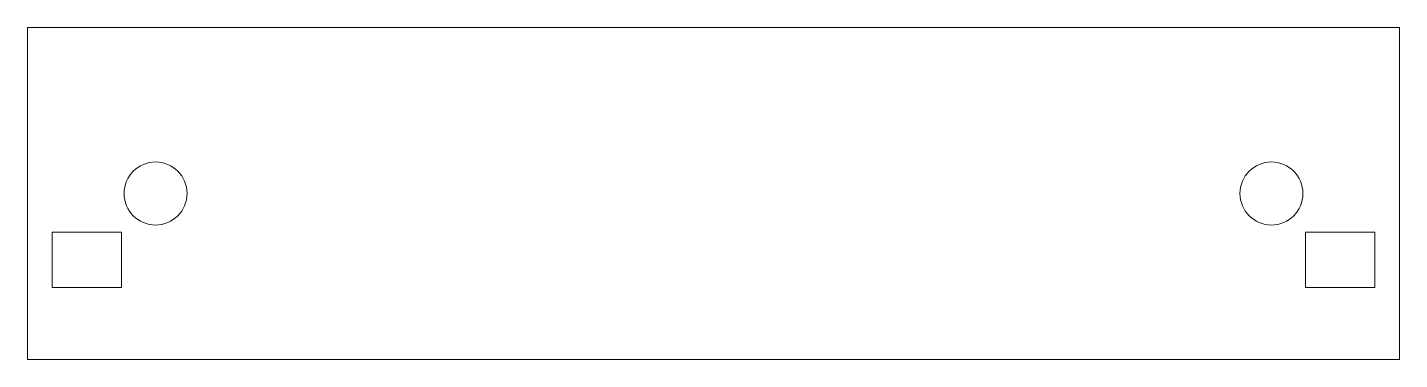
# Model space of a CAD drawing. Header units: inches. Extents: x -0.71 to 0.53, y -0.15 to 0.15.
import ezdxf

# ---------------------------------------------------------------- set-up
doc = ezdxf.new("R2010")
doc.units = ezdxf.units.IN
doc.header["$MEASUREMENT"] = 0

msp = doc.modelspace()

# ---------------------------------------------------------------- linework, layer by layer
at = {"color": 7, "linetype": 'Continuous', "lineweight": 15}
for p, q in [((-0.71, 0.15), (-0.71, -0.15)), ((0.532, 0.15), (-0.71, 0.15)), ((0.532, -0.15), (0.532, 0.15)), ((-0.625, -0.035), (-0.6875, -0.035)), ((-0.6875, -0.035), (-0.6875, -0.085)), ((-0.625, -0.085), (-0.625, -0.035)), ((0.5095, -0.035), (0.447, -0.035)), ((0.447, -0.035), (0.447, -0.085)), ((0.5095, -0.085), (0.5095, -0.035)), ((-0.6875, -0.085), (-0.625, -0.085)), ((0.447, -0.085), (0.5095, -0.085)), ((-0.71, -0.15), (0.532, -0.15))]:
    msp.add_line(p, q, dxfattribs=at)
for centre in [(-0.594, 0), (0.416, 0)]:
    msp.add_circle(centre, 0.0285, dxfattribs=at)

doc.saveas('drawing.dxf')
